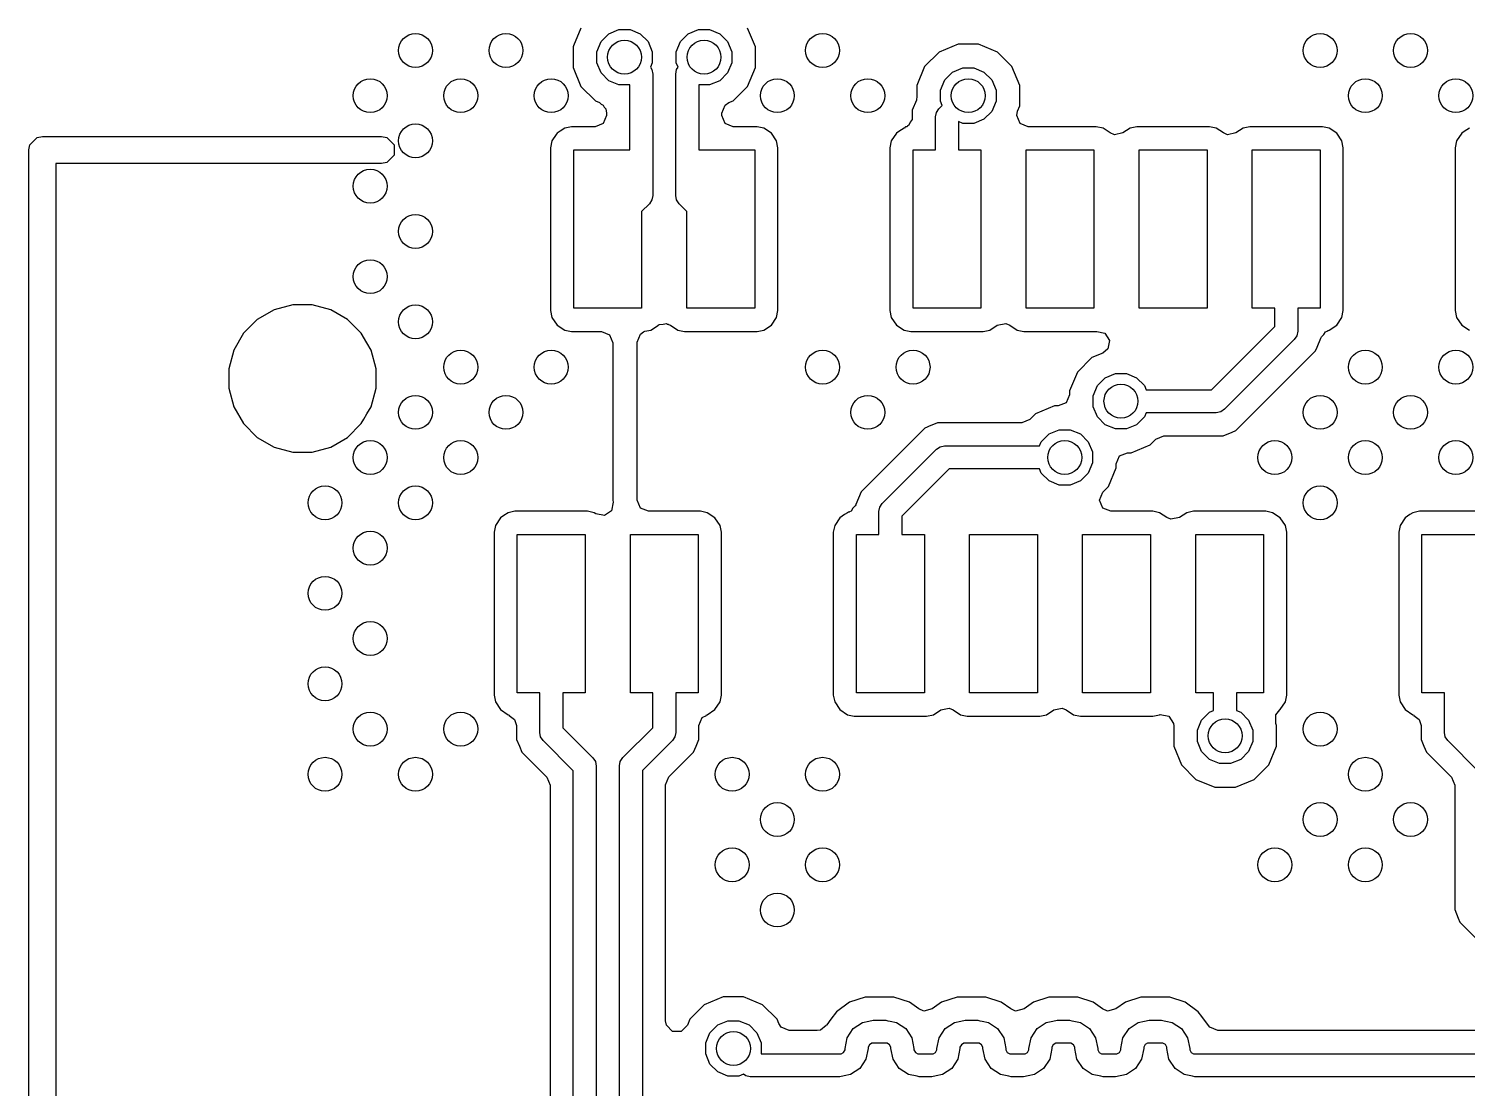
# Model space of a CAD drawing. Extents: x 94.3 to 177.3, y -118.1 to -62.3.
# Drawn here: x 130.69 to 137.05, y -112.59 to -107.9 of the extents above; entities that cross this region are included whole.
import ezdxf

# ---------------------------------------------------------------- set-up
doc = ezdxf.new("R2010")
doc.units = 0
doc.layers.add('BLACK', color=7, linetype='CONTINUOUS')

msp = doc.modelspace()

# ---------------------------------------------------------------- linework, layer by layer
at = {"layer": 'BLACK', "linetype": 'CONTINUOUS'}
for p, q in [((133.131334, -107.901134), (133.09859, -107.980185)), ((133.220266, -107.960554), (133.254754, -107.926066)), ((133.254754, -107.926066), (133.299814, -107.907402)), ((133.299814, -107.907402), (133.348586, -107.907402)), ((133.348586, -107.907402), (133.393646, -107.926066)), ((133.393646, -107.926066), (133.428134, -107.960554)), ((133.571866, -107.960554), (133.606354, -107.926066)), ((133.606354, -107.926066), (133.651414, -107.907402)), ((133.651414, -107.907402), (133.700186, -107.907402)), ((133.700186, -107.907402), (133.745246, -107.926066)), ((133.745246, -107.926066), (133.779734, -107.960554)), ((133.9033, -107.984747), (133.868665, -107.901132)), ((133.09859, -107.980185), (133.0967, -107.984747)), ((133.0967, -107.984747), (133.0967, -108.075253)), ((133.201602, -108.005614), (133.220266, -107.960554)), ((133.428134, -107.960554), (133.446798, -108.005614)), ((133.553202, -108.005614), (133.571866, -107.960554)), ((133.779734, -107.960554), (133.798398, -108.005614)), ((133.9033, -108.075253), (133.9033, -107.984747)), ((134.798946, -107.9725), (134.715334, -108.007134)), ((134.798947, -107.9725), (134.798946, -107.9725)), ((134.889453, -107.9725), (134.798947, -107.9725)), ((134.973068, -108.007135), (134.889453, -107.9725)), ((133.201602, -108.054386), (133.201602, -108.005614)), ((133.220266, -108.099446), (133.201602, -108.054386)), ((133.446798, -108.054386), (133.43847, -108.074489)), ((133.446798, -108.005614), (133.446798, -108.054386)), ((133.553202, -108.054386), (133.553202, -108.005614)), ((133.561529, -108.07449), (133.553202, -108.054386)), ((133.798398, -108.054386), (133.779734, -108.099446)), ((133.798398, -108.005614), (133.798398, -108.054386)), ((134.715328, -108.007138), (134.651338, -108.071128)), ((134.715334, -108.007134), (134.715328, -108.007138)), ((135.037065, -108.071132), (134.973068, -108.007135)), ((133.0967, -108.075253), (133.131335, -108.158868)), ((133.254754, -108.133934), (133.220266, -108.099446)), ((133.43847, -108.074489), (133.445332, -108.084758)), ((133.445332, -108.084758), (133.445332, -108.084759)), ((133.445332, -108.084759), (133.449199, -108.104199)), ((133.449199, -108.104199), (133.449199, -108.641601)), ((133.550801, -108.104199), (133.554668, -108.084759)), ((133.550801, -108.641601), (133.550801, -108.104199)), ((133.554668, -108.084759), (133.554669, -108.084758)), ((133.554669, -108.084758), (133.561529, -108.07449)), ((133.779734, -108.099446), (133.745246, -108.133934)), ((133.868665, -108.158868), (133.9033, -108.075253)), ((134.651334, -108.071134), (134.6167, -108.154746)), ((134.651338, -108.071128), (134.651334, -108.071134)), ((134.740266, -108.130554), (134.774754, -108.096066)), ((134.774754, -108.096066), (134.819814, -108.077402)), ((134.819814, -108.077402), (134.868586, -108.077402)), ((134.868586, -108.077402), (134.913646, -108.096066)), ((134.913646, -108.096066), (134.948134, -108.130554)), ((135.0717, -108.154747), (135.037065, -108.071132)), ((133.131335, -108.158868), (133.195332, -108.222865)), ((133.299814, -108.152598), (133.254754, -108.133934)), ((133.347599, -108.152598), (133.299814, -108.152598)), ((133.347599, -108.44), (133.347599, -108.152598)), ((133.700186, -108.152598), (133.652401, -108.152598)), ((133.652401, -108.152598), (133.652401, -108.44)), ((133.745246, -108.133934), (133.700186, -108.152598)), ((133.804668, -108.222865), (133.868665, -108.158868)), ((134.6167, -108.154746), (134.6167, -108.205477)), ((134.721602, -108.175614), (134.740266, -108.130554)), ((134.721602, -108.224386), (134.721602, -108.175614)), ((134.948134, -108.130554), (134.966798, -108.175614)), ((134.966798, -108.175614), (134.966798, -108.224386)), ((135.0717, -108.245253), (135.0717, -108.154747)), ((133.195332, -108.222865), (133.214232, -108.230693)), ((133.214232, -108.230693), (133.221264, -108.237725)), ((133.221264, -108.237725), (133.230454, -108.241532)), ((133.230454, -108.241532), (133.23426, -108.25072)), ((133.23426, -108.25072), (133.241292, -108.257752)), ((133.754901, -108.276887), (133.769546, -108.241532)), ((133.769546, -108.241532), (133.785765, -108.230694)), ((133.785765, -108.230694), (133.804668, -108.222865)), ((134.614554, -108.220602), (134.5967, -108.263707)), ((134.6155, -108.216365), (134.614554, -108.220602)), ((134.6167, -108.205477), (134.6155, -108.216365)), ((134.714079, -108.258279), (134.729325, -108.243032)), ((134.729325, -108.243032), (134.721602, -108.224386)), ((134.966798, -108.224386), (134.948134, -108.269446)), ((135.062126, -108.268366), (135.0717, -108.245253)), ((133.245099, -108.2875), (133.230454, -108.322855)), ((133.241292, -108.257752), (133.245099, -108.276887)), ((133.245099, -108.276887), (133.245099, -108.2875)), ((133.754901, -108.2875), (133.754901, -108.276887)), ((133.769546, -108.322855), (133.754901, -108.2875)), ((134.587428, -108.317495), (134.582055, -108.330469)), ((134.5955, -108.306002), (134.587428, -108.317495)), ((134.5967, -108.300623), (134.5955, -108.306002)), ((134.5967, -108.263707), (134.5967, -108.300623)), ((134.6992, -108.2942), (134.703067, -108.27476)), ((134.6992, -108.44), (134.6992, -108.2942)), ((134.703067, -108.27476), (134.714079, -108.258279)), ((134.801167, -108.314874), (134.8008, -108.315242)), ((134.8008, -108.315242), (134.8008, -108.44)), ((134.819814, -108.322598), (134.801167, -108.314874)), ((134.913646, -108.303934), (134.868586, -108.322598)), ((134.948134, -108.269446), (134.913646, -108.303934)), ((135.058319, -108.2875), (135.062126, -108.268366)), ((135.072964, -108.322855), (135.058319, -108.2875)), ((130.727039, -108.384567), (130.75, -108.38)), ((130.75, -108.38), (132.25, -108.38)), ((132.25, -108.38), (132.272961, -108.384567)), ((133.022013, -108.372221), (133.003447, -108.400007)), ((133.026101, -108.366103), (133.022013, -108.372221)), ((133.026104, -108.366101), (133.026101, -108.366103)), ((133.039592, -108.357088), (133.026104, -108.366101)), ((133.060006, -108.343447), (133.039592, -108.357088)), ((133.089904, -108.337501), (133.060006, -108.343447)), ((133.089908, -108.3375), (133.089904, -108.337501)), ((133.195099, -108.3375), (133.089908, -108.3375)), ((133.230454, -108.322855), (133.195099, -108.3375)), ((133.804901, -108.3375), (133.769546, -108.322855)), ((133.91009, -108.3375), (133.804901, -108.3375)), ((133.910095, -108.3375), (133.91009, -108.3375)), ((133.939993, -108.343447), (133.910095, -108.3375)), ((133.973898, -108.366102), (133.939993, -108.343447)), ((133.996553, -108.400007), (133.973898, -108.366102)), ((134.526102, -108.366102), (134.503447, -108.400007)), ((134.537403, -108.35855), (134.526102, -108.366102)), ((134.560009, -108.343445), (134.537403, -108.35855)), ((134.564555, -108.341563), (134.560009, -108.343445)), ((134.567164, -108.338429), (134.563965, -108.340139)), ((134.563965, -108.340139), (134.564555, -108.341563)), ((134.573508, -108.33732), (134.567164, -108.338429)), ((134.576073, -108.333666), (134.573508, -108.33732)), ((134.582055, -108.330469), (134.576073, -108.333666)), ((134.868586, -108.322598), (134.819814, -108.322598)), ((135.108319, -108.3375), (135.072964, -108.322855)), ((135.41009, -108.3375), (135.108319, -108.3375)), ((135.410095, -108.3375), (135.41009, -108.3375)), ((135.439993, -108.343447), (135.410095, -108.3375)), ((135.47222, -108.364981), (135.439993, -108.343447)), ((135.490245, -108.372447), (135.47222, -108.364981)), ((135.527778, -108.364981), (135.490245, -108.372447)), ((135.560004, -108.343447), (135.527778, -108.364981)), ((135.589904, -108.337501), (135.560004, -108.343447)), ((135.589908, -108.3375), (135.589904, -108.337501)), ((135.91009, -108.3375), (135.589908, -108.3375)), ((135.910095, -108.3375), (135.91009, -108.3375)), ((135.939993, -108.343447), (135.910095, -108.3375)), ((135.97222, -108.364981), (135.939993, -108.343447)), ((135.990245, -108.372447), (135.97222, -108.364981)), ((136.027778, -108.364981), (135.990245, -108.372447)), ((136.060004, -108.343447), (136.027778, -108.364981)), ((136.089904, -108.337501), (136.060004, -108.343447)), ((136.089908, -108.3375), (136.089904, -108.337501)), ((136.41009, -108.3375), (136.089908, -108.3375)), ((136.410095, -108.3375), (136.41009, -108.3375)), ((136.439993, -108.343447), (136.410095, -108.3375)), ((136.473898, -108.366102), (136.439993, -108.343447)), ((136.496553, -108.400007), (136.473898, -108.366102)), ((137.026102, -108.366102), (137.003447, -108.400007)), ((137.037351, -108.358585), (137.026102, -108.366102)), ((137.060006, -108.343447), (137.037351, -108.358585)), ((130.69, -108.44), (130.694567, -108.417039)), ((130.69, -115.7), (130.69, -108.44)), ((130.694567, -108.417039), (130.727039, -108.384567)), ((132.272961, -108.384567), (132.305433, -108.417039)), ((132.305433, -108.417039), (132.305433, -108.462961)), ((133.003447, -108.400007), (132.9975, -108.429905)), ((132.9975, -108.429905), (132.9975, -108.429906)), ((132.9975, -108.429906), (132.9975, -108.429908)), ((132.9975, -108.429908), (132.9975, -109.150091)), ((133.1, -109.14), (133.1, -108.44)), ((133.1, -108.44), (133.347599, -108.44)), ((133.652401, -108.44), (133.9, -108.44)), ((133.9, -108.44), (133.9, -109.14)), ((134.002499, -108.429906), (133.996553, -108.400007)), ((134.0025, -109.150095), (134.002499, -108.429906)), ((134.503447, -108.400007), (134.4975, -108.429905)), ((134.4975, -108.429905), (134.4975, -108.429906)), ((134.4975, -108.429906), (134.4975, -108.429908)), ((134.4975, -108.429908), (134.4975, -109.150091)), ((134.6, -109.14), (134.6, -108.44)), ((134.6, -108.44), (134.6992, -108.44)), ((134.8008, -108.44), (134.9, -108.44)), ((134.9, -108.44), (134.9, -109.14)), ((135.1, -109.14), (135.1, -108.44)), ((135.1, -108.44), (135.4, -108.44)), ((135.4, -108.44), (135.4, -109.14)), ((135.6, -109.14), (135.6, -108.44)), ((135.6, -108.44), (135.9, -108.44)), ((135.9, -108.44), (135.9, -109.14)), ((136.1, -109.14), (136.1, -108.44)), ((136.1, -108.44), (136.4, -108.44)), ((136.4, -108.44), (136.4, -109.14)), ((136.502499, -108.429906), (136.496553, -108.400007)), ((136.5025, -109.150095), (136.502499, -108.429906)), ((137.003447, -108.400007), (136.9975, -108.429905)), ((136.9975, -108.429905), (136.9975, -108.429906)), ((136.9975, -108.429906), (136.9975, -108.429908)), ((136.9975, -108.429908), (136.9975, -109.150091)), ((132.25, -108.5), (130.81, -108.5)), ((130.81, -108.5), (130.81, -115.7)), ((132.272961, -108.495433), (132.25, -108.5)), ((132.305433, -108.462961), (132.272961, -108.495433)), ((133.43432, -108.677522), (133.4, -108.711842)), ((133.445332, -108.661041), (133.43432, -108.677522)), ((133.449199, -108.641601), (133.445332, -108.661041)), ((133.554668, -108.661041), (133.550801, -108.641601)), ((133.56568, -108.677522), (133.554668, -108.661041)), ((133.6, -108.711842), (133.56568, -108.677522)), ((133.4, -108.711842), (133.4, -109.14)), ((133.6, -109.14), (133.6, -108.711842)), ((131.857145, -109.1245), (131.77436, -109.146682)), ((131.857147, -109.1245), (131.857145, -109.1245)), ((131.942853, -109.1245), (131.857147, -109.1245)), ((131.942854, -109.1245), (131.942853, -109.1245)), ((132.025639, -109.146682), (131.942854, -109.1245)), ((133.4, -109.14), (133.1, -109.14)), ((133.9, -109.14), (133.6, -109.14)), ((134.9, -109.14), (134.6, -109.14)), ((135.4, -109.14), (135.1, -109.14)), ((135.9, -109.14), (135.6, -109.14)), ((136.1992, -109.14), (136.1, -109.14)), ((136.1992, -109.220558), (136.1992, -109.14)), ((136.4, -109.14), (136.3008, -109.14)), ((136.3008, -109.14), (136.3008, -109.2416)), ((131.700133, -109.189538), (131.639538, -109.250133)), ((131.70014, -109.189532), (131.700133, -109.189538)), ((131.77436, -109.146682), (131.70014, -109.189532)), ((132.099859, -109.189532), (132.025639, -109.146682)), ((132.099866, -109.189538), (132.099859, -109.189532)), ((132.160461, -109.250133), (132.099866, -109.189538)), ((132.9975, -109.150091), (132.997501, -109.150094)), ((132.997501, -109.150094), (133.003447, -109.179993)), ((133.003447, -109.179993), (133.026102, -109.213898)), ((133.494374, -109.21061), (133.509753, -109.207551)), ((133.509753, -109.207551), (133.514817, -109.209648)), ((133.973898, -109.213898), (133.996553, -109.179993)), ((133.996553, -109.179993), (134.0025, -109.150095)), ((134.4975, -109.150091), (134.497501, -109.150094)), ((134.497501, -109.150094), (134.503447, -109.179993)), ((134.503447, -109.179993), (134.526102, -109.213898)), ((134.972222, -109.215017), (135.009753, -109.207551)), ((135.009753, -109.207551), (135.027776, -109.215017)), ((136.473898, -109.213898), (136.496553, -109.179993)), ((136.496553, -109.179993), (136.5025, -109.150095)), ((136.9975, -109.150091), (136.997501, -109.150094)), ((136.997501, -109.150094), (137.003447, -109.179993)), ((137.003447, -109.179993), (137.026102, -109.213898)), ((131.639532, -109.25014), (131.596682, -109.32436)), ((131.639538, -109.250133), (131.639532, -109.25014)), ((132.160467, -109.25014), (132.160461, -109.250133)), ((132.184922, -109.292499), (132.160467, -109.25014)), ((133.026102, -109.213898), (133.060007, -109.236553)), ((133.060007, -109.236553), (133.089905, -109.2425)), ((133.089905, -109.2425), (133.2225, -109.242499)), ((133.2225, -109.242499), (133.257855, -109.257143)), ((133.257855, -109.257143), (133.2725, -109.292499)), ((133.38, -109.289519), (133.394645, -109.254164)), ((133.394645, -109.254164), (133.408717, -109.244275)), ((133.408717, -109.244275), (133.414249, -109.241672)), ((133.414249, -109.241672), (133.439993, -109.236553)), ((133.439993, -109.236553), (133.473898, -109.213898)), ((133.473898, -109.213898), (133.474174, -109.213483)), ((133.474174, -109.213483), (133.478717, -109.211347)), ((133.478717, -109.211347), (133.494374, -109.21061)), ((133.514817, -109.209648), (133.516943, -109.209549)), ((133.516943, -109.209549), (133.518919, -109.211348)), ((133.518919, -109.211348), (133.527776, -109.215017)), ((133.527776, -109.215017), (133.560007, -109.236553)), ((133.560007, -109.236553), (133.589905, -109.2425)), ((133.589905, -109.2425), (133.910094, -109.242499)), ((133.910094, -109.242499), (133.939993, -109.236553)), ((133.939993, -109.236553), (133.973898, -109.213898)), ((134.526102, -109.213898), (134.560007, -109.236553)), ((134.560007, -109.236553), (134.589905, -109.2425)), ((134.589905, -109.2425), (134.910094, -109.242499)), ((134.910094, -109.242499), (134.939993, -109.236553)), ((134.939993, -109.236553), (134.972222, -109.215017)), ((135.027776, -109.215017), (135.060007, -109.236553)), ((135.060007, -109.236553), (135.089905, -109.2425)), ((135.089905, -109.2425), (135.410094, -109.242499)), ((135.410094, -109.242499), (135.410096, -109.242498)), ((135.410096, -109.242498), (135.412541, -109.242258)), ((135.412541, -109.242258), (135.412616, -109.243028)), ((135.412616, -109.243028), (135.447557, -109.249974)), ((135.447557, -109.249974), (135.468822, -109.281789)), ((135.919868, -109.49989), (136.1992, -109.220558)), ((136.296933, -109.261041), (136.285921, -109.277521)), ((136.3008, -109.2416), (136.296933, -109.26104)), ((136.296933, -109.26104), (136.296933, -109.261041)), ((136.386796, -109.311934), (136.4033, -109.272093)), ((136.4033, -109.271414), (136.405365, -109.266346)), ((136.4033, -109.272093), (136.4033, -109.271414)), ((136.405365, -109.266346), (136.415708, -109.25588)), ((136.415708, -109.25588), (136.423886, -109.243639)), ((136.423886, -109.243639), (136.430524, -109.240889)), ((136.430524, -109.240889), (136.432266, -109.239128)), ((136.432266, -109.239128), (136.434815, -109.239113)), ((136.434815, -109.239113), (136.435591, -109.238791)), ((136.435445, -109.238437), (136.43999, -109.236554)), ((136.435591, -109.238791), (136.435445, -109.238437)), ((136.43999, -109.236554), (136.43999, -109.236553)), ((136.43999, -109.236553), (136.439993, -109.236553)), ((136.439993, -109.236553), (136.473898, -109.213898)), ((137.026102, -109.213898), (137.060007, -109.236553)), ((131.596682, -109.32436), (131.5745, -109.407145)), ((132.203318, -109.324362), (132.184922, -109.292499)), ((132.2255, -109.407147), (132.203318, -109.324362)), ((133.2725, -109.292499), (133.2725, -109.987501)), ((133.38, -109.9875), (133.38, -109.289519)), ((135.461361, -109.319324), (135.438919, -109.337744)), ((135.468822, -109.281789), (135.461361, -109.319324)), ((136.285921, -109.277521), (135.976831, -109.586611)), ((136.027748, -109.680651), (136.379961, -109.328438)), ((136.379961, -109.328438), (136.386796, -109.311934)), ((135.390438, -109.357828), (135.326448, -109.421818)), ((135.39044, -109.357826), (135.390438, -109.357828)), ((135.390442, -109.357825), (135.39044, -109.357826)), ((135.438919, -109.337744), (135.390442, -109.357825)), ((131.5745, -109.407145), (131.5745, -109.492854)), ((132.2255, -109.492853), (132.2255, -109.407147)), ((135.326444, -109.421824), (135.29181, -109.505436)), ((135.326448, -109.421818), (135.326444, -109.421824)), ((135.415376, -109.481244), (135.449864, -109.446756)), ((135.449864, -109.446756), (135.494924, -109.428092)), ((135.494924, -109.428092), (135.543696, -109.428092)), ((135.543696, -109.428092), (135.588756, -109.446756)), ((135.588756, -109.446756), (135.623244, -109.481244)), ((131.5745, -109.492854), (131.596682, -109.575639)), ((132.203318, -109.575638), (132.2255, -109.492853)), ((135.29181, -109.52181), (135.277165, -109.557165)), ((135.29181, -109.505436), (135.29181, -109.52181)), ((135.396712, -109.526304), (135.415376, -109.481244)), ((135.396712, -109.575076), (135.396712, -109.526304)), ((135.623244, -109.481244), (135.630967, -109.49989)), ((135.630967, -109.49989), (135.919868, -109.49989)), ((131.596682, -109.575639), (131.639532, -109.649859)), ((132.185133, -109.607135), (132.203318, -109.575638)), ((135.225436, -109.57181), (135.141824, -109.606444)), ((135.24181, -109.57181), (135.225436, -109.57181)), ((135.277165, -109.557165), (135.24181, -109.57181)), ((135.415376, -109.620136), (135.396712, -109.575076)), ((135.976831, -109.586611), (135.96035, -109.597623)), ((131.639532, -109.649859), (131.639538, -109.649866)), ((131.639538, -109.649866), (131.700133, -109.710461)), ((132.099862, -109.710465), (132.160465, -109.649862)), ((132.160465, -109.649862), (132.172106, -109.6297)), ((132.172106, -109.6297), (132.185133, -109.607135)), ((134.708594, -109.64601), (134.668755, -109.662512)), ((135.081547, -109.64601), (134.708594, -109.64601)), ((135.116902, -109.631365), (135.081547, -109.64601)), ((135.141818, -109.606448), (135.116902, -109.631365)), ((135.141824, -109.606444), (135.141818, -109.606448)), ((135.449864, -109.654624), (135.415376, -109.620136)), ((135.623244, -109.620136), (135.588756, -109.654624)), ((135.630967, -109.60149), (135.623244, -109.620136)), ((135.94091, -109.60149), (135.630967, -109.60149)), ((135.96035, -109.597623), (135.94091, -109.60149)), ((131.700133, -109.710461), (131.70014, -109.710467)), ((131.70014, -109.710467), (131.77436, -109.753317)), ((132.025638, -109.753318), (132.099862, -109.710465)), ((134.652248, -109.669352), (134.370039, -109.95156)), ((134.652253, -109.669348), (134.652248, -109.669352)), ((134.66192, -109.665344), (134.652253, -109.669348)), ((134.668755, -109.662513), (134.66192, -109.665344)), ((134.668755, -109.662512), (134.668755, -109.662513)), ((135.166756, -109.729864), (135.201244, -109.695376)), ((135.201244, -109.695376), (135.246304, -109.676712)), ((135.246304, -109.676712), (135.295076, -109.676712)), ((135.295076, -109.676712), (135.340136, -109.695376)), ((135.340136, -109.695376), (135.374624, -109.729864)), ((135.494924, -109.673288), (135.449864, -109.654624)), ((135.543696, -109.673288), (135.494924, -109.673288)), ((135.588756, -109.654624), (135.543696, -109.673288)), ((135.673098, -109.718635), (135.708453, -109.70399)), ((135.708453, -109.70399), (135.971401, -109.70399)), ((135.971401, -109.70399), (135.971403, -109.70399)), ((135.971403, -109.70399), (136.011243, -109.687486)), ((136.011243, -109.687486), (136.011245, -109.687486)), ((136.011245, -109.687485), (136.027748, -109.680651)), ((136.011245, -109.687486), (136.011245, -109.687485)), ((131.77436, -109.753317), (131.774362, -109.753318)), ((131.774362, -109.753318), (131.857147, -109.7755)), ((131.857147, -109.7755), (131.857151, -109.7755)), ((131.857151, -109.7755), (131.942849, -109.7755)), ((131.942849, -109.7755), (131.942853, -109.7755)), ((131.942853, -109.7755), (132.025638, -109.753318)), ((134.464079, -110.002479), (134.703169, -109.763389)), ((134.703169, -109.763389), (134.719649, -109.752377)), ((134.719649, -109.752377), (134.71965, -109.752377)), ((134.71965, -109.752377), (134.73909, -109.74851)), ((134.73909, -109.74851), (135.159033, -109.74851)), ((135.159033, -109.74851), (135.166756, -109.729864)), ((135.374624, -109.729864), (135.393288, -109.774924)), ((135.393288, -109.774924), (135.393288, -109.823696)), ((135.512835, -109.792835), (135.54819, -109.77819)), ((135.54819, -109.77819), (135.564561, -109.77819)), ((135.564561, -109.77819), (135.564563, -109.77819)), ((135.564563, -109.77819), (135.648178, -109.743555)), ((135.648178, -109.743555), (135.673098, -109.718635)), ((135.393288, -109.823696), (135.374624, -109.868756)), ((135.463555, -109.928178), (135.49819, -109.844563)), ((135.49819, -109.82819), (135.512835, -109.792835)), ((135.49819, -109.844563), (135.49819, -109.82819)), ((134.760132, -109.85011), (134.5508, -110.059442)), ((135.159033, -109.85011), (134.760132, -109.85011)), ((135.166756, -109.868756), (135.159033, -109.85011)), ((135.201244, -109.903244), (135.166756, -109.868756)), ((135.246304, -109.921908), (135.201244, -109.903244)), ((135.340136, -109.903244), (135.295076, -109.921908)), ((135.374624, -109.868756), (135.340136, -109.903244)), ((134.369938, -109.951804), (134.3467, -110.007907)), ((134.370039, -109.95156), (134.369938, -109.951804)), ((135.295076, -109.921908), (135.246304, -109.921908)), ((135.424942, -109.9875), (135.439586, -109.952146)), ((135.439586, -109.952146), (135.463555, -109.928178)), ((133.266966, -110.034743), (133.235147, -110.056004)), ((133.274431, -109.99721), (133.266966, -110.034743)), ((133.2725, -109.987501), (133.274431, -109.99721)), ((133.394645, -110.022855), (133.38, -109.9875)), ((133.43, -110.0375), (133.394645, -110.022855)), ((134.334256, -110.024163), (134.32608, -110.036382)), ((134.344605, -110.013724), (134.334256, -110.024163)), ((134.3467, -110.008603), (134.344605, -110.013724)), ((134.3467, -110.007907), (134.3467, -110.008603)), ((134.4492, -110.0384), (134.453067, -110.01896)), ((134.453067, -110.01896), (134.464079, -110.002479)), ((135.439587, -110.022855), (135.424942, -109.9875)), ((135.474942, -110.0375), (135.439587, -110.022855)), ((132.776101, -110.066103), (132.753448, -110.100006)), ((132.776104, -110.066101), (132.776101, -110.066103)), ((132.791214, -110.056004), (132.776104, -110.066101)), ((132.810006, -110.043447), (132.791214, -110.056004)), ((132.839904, -110.037501), (132.810006, -110.043447)), ((132.839908, -110.0375), (132.839904, -110.037501)), ((133.16009, -110.0375), (132.839908, -110.0375)), ((133.160095, -110.0375), (133.16009, -110.0375)), ((133.189993, -110.043447), (133.160095, -110.0375)), ((133.197615, -110.04854), (133.189993, -110.043447)), ((133.235147, -110.056004), (133.197615, -110.04854)), ((133.66009, -110.0375), (133.43, -110.0375)), ((133.660095, -110.0375), (133.66009, -110.0375)), ((133.689993, -110.043447), (133.660095, -110.0375)), ((133.723898, -110.066102), (133.689993, -110.043447)), ((133.746553, -110.100007), (133.723898, -110.066102)), ((134.276102, -110.066102), (134.253447, -110.100007)), ((134.296964, -110.052162), (134.276102, -110.066102)), ((134.310009, -110.043445), (134.296964, -110.052162)), ((134.314555, -110.041563), (134.310009, -110.043445)), ((134.315134, -110.040911), (134.314409, -110.041211)), ((134.314409, -110.041211), (134.314555, -110.041563)), ((134.317663, -110.040901), (134.315134, -110.040911)), ((134.319403, -110.039145), (134.317663, -110.040901)), ((134.32608, -110.036382), (134.319403, -110.039145)), ((134.4492, -110.14), (134.4492, -110.0384)), ((134.5508, -110.059442), (134.5508, -110.14)), ((135.66009, -110.0375), (135.474942, -110.0375)), ((135.660095, -110.0375), (135.66009, -110.0375)), ((135.689993, -110.043447), (135.660095, -110.0375)), ((135.72222, -110.064981), (135.689993, -110.043447)), ((135.740245, -110.072447), (135.72222, -110.064981)), ((135.777778, -110.064981), (135.740245, -110.072447)), ((135.810004, -110.043447), (135.777778, -110.064981)), ((135.839904, -110.037501), (135.810004, -110.043447)), ((135.839908, -110.0375), (135.839904, -110.037501)), ((136.16009, -110.0375), (135.839908, -110.0375)), ((136.160095, -110.0375), (136.16009, -110.0375)), ((136.189993, -110.043447), (136.160095, -110.0375)), ((136.223898, -110.066102), (136.189993, -110.043447)), ((136.246553, -110.100007), (136.223898, -110.066102)), ((136.776102, -110.066102), (136.753447, -110.100007)), ((136.796964, -110.052162), (136.776102, -110.066102)), ((136.810006, -110.043447), (136.796964, -110.052162)), ((136.839904, -110.037501), (136.810006, -110.043447)), ((136.839908, -110.0375), (136.839904, -110.037501)), ((137.16009, -110.0375), (136.839908, -110.0375)), ((132.753447, -110.100007), (132.7475, -110.129905)), ((132.7475, -110.129905), (132.7475, -110.129906)), ((132.7475, -110.129906), (132.7475, -110.129908)), ((132.7475, -110.129908), (132.7475, -110.850091)), ((132.753448, -110.100006), (132.753447, -110.100007)), ((132.85, -110.84), (132.85, -110.14)), ((132.85, -110.14), (133.15, -110.14)), ((133.15, -110.14), (133.15, -110.84)), ((133.35, -110.84), (133.35, -110.14)), ((133.35, -110.14), (133.65, -110.14)), ((133.65, -110.14), (133.65, -110.84)), ((133.752499, -110.129905), (133.746553, -110.100007)), ((133.752499, -110.129906), (133.752499, -110.129905)), ((133.7525, -110.850095), (133.752499, -110.129906)), ((134.253447, -110.100007), (134.2475, -110.129905)), ((134.2475, -110.129905), (134.2475, -110.129906)), ((134.2475, -110.129906), (134.2475, -110.129908)), ((134.2475, -110.129908), (134.2475, -110.850091)), ((134.35, -110.84), (134.35, -110.14)), ((134.35, -110.14), (134.4492, -110.14)), ((134.5508, -110.14), (134.65, -110.14)), ((134.65, -110.14), (134.65, -110.84)), ((134.85, -110.84), (134.85, -110.14)), ((134.85, -110.14), (135.15, -110.14)), ((135.15, -110.14), (135.15, -110.84)), ((135.35, -110.84), (135.35, -110.14)), ((135.35, -110.14), (135.65, -110.14)), ((135.65, -110.14), (135.65, -110.84)), ((135.85, -110.84), (135.85, -110.14)), ((135.85, -110.14), (136.15, -110.14)), ((136.15, -110.14), (136.15, -110.84)), ((136.252499, -110.129906), (136.246553, -110.100007)), ((136.2525, -110.850095), (136.252499, -110.129906)), ((136.753447, -110.100007), (136.7475, -110.129905)), ((136.7475, -110.129905), (136.7475, -110.129906)), ((136.7475, -110.129906), (136.7475, -110.129908)), ((136.7475, -110.129908), (136.7475, -110.850091)), ((136.85, -110.84), (136.85, -110.14)), ((136.85, -110.14), (137.15, -110.14)), ((132.7475, -110.850091), (132.747501, -110.850094)), ((132.747501, -110.850094), (132.753447, -110.879993)), ((132.9492, -110.84), (132.85, -110.84)), ((132.9492, -111.015001), (132.9492, -110.84)), ((133.15, -110.84), (133.0508, -110.84)), ((133.0508, -110.84), (133.0508, -110.993959)), ((133.4492, -110.84), (133.35, -110.84)), ((133.4492, -110.993959), (133.4492, -110.84)), ((133.65, -110.84), (133.5508, -110.84)), ((133.5508, -110.84), (133.5508, -111.015001)), ((133.746553, -110.879993), (133.7525, -110.850095)), ((134.2475, -110.850091), (134.247501, -110.850094)), ((134.247501, -110.850094), (134.253447, -110.879993)), ((134.65, -110.84), (134.35, -110.84)), ((135.15, -110.84), (134.85, -110.84)), ((135.65, -110.84), (135.35, -110.84)), ((135.9292, -110.84), (135.85, -110.84)), ((135.9292, -110.918342), (135.9292, -110.84)), ((136.15, -110.84), (136.0308, -110.84)), ((136.0308, -110.84), (136.0308, -110.918342)), ((136.246553, -110.879993), (136.2525, -110.850095)), ((136.7475, -110.850091), (136.747501, -110.850094)), ((136.747501, -110.850094), (136.753447, -110.879993)), ((136.9492, -110.84), (136.85, -110.84)), ((136.9492, -111.015001), (136.9492, -110.84)), ((132.753447, -110.879993), (132.776102, -110.913898)), ((132.776102, -110.913898), (132.810007, -110.936553)), ((133.689993, -110.936553), (133.723898, -110.913898)), ((133.723898, -110.913898), (133.746553, -110.879993)), ((134.253447, -110.879993), (134.276102, -110.913898)), ((134.276102, -110.913898), (134.310007, -110.936553)), ((134.689993, -110.936553), (134.722222, -110.915017)), ((134.722222, -110.915017), (134.759753, -110.907551)), ((134.759753, -110.907551), (134.777776, -110.915017)), ((134.777776, -110.915017), (134.810007, -110.936553)), ((135.189993, -110.936553), (135.222222, -110.915017)), ((135.222222, -110.915017), (135.259753, -110.907551)), ((135.259753, -110.907551), (135.277776, -110.915017)), ((135.277776, -110.915017), (135.310007, -110.936553)), ((135.910554, -110.926066), (135.9292, -110.918342)), ((136.0308, -110.918342), (136.049446, -110.926066)), ((136.203772, -110.937478), (136.222188, -110.91504)), ((136.222188, -110.91504), (136.223898, -110.913898)), ((136.223898, -110.913898), (136.246553, -110.879993)), ((136.753447, -110.879993), (136.776102, -110.913898)), ((136.776102, -110.913898), (136.810007, -110.936553)), ((132.810007, -110.936553), (132.810011, -110.936553)), ((132.810011, -110.936553), (132.81456, -110.938439)), ((132.81456, -110.938439), (132.813641, -110.940657)), ((132.813641, -110.940657), (132.838252, -110.957075)), ((132.838252, -110.957075), (132.8467, -110.984885)), ((132.8467, -110.984885), (132.8467, -111.045494)), ((133.6533, -110.984885), (133.667945, -110.94953)), ((133.6533, -111.045494), (133.6533, -110.984885)), ((133.667945, -110.94953), (133.686037, -110.939866)), ((133.685445, -110.938437), (133.68999, -110.936554)), ((133.686037, -110.939866), (133.685445, -110.938437)), ((133.68999, -110.936554), (133.68999, -110.936553)), ((133.68999, -110.936553), (133.689993, -110.936553)), ((134.310007, -110.936553), (134.339905, -110.9425)), ((134.339905, -110.9425), (134.660094, -110.942499)), ((134.660094, -110.942499), (134.689993, -110.936553)), ((134.810007, -110.936553), (134.839905, -110.9425)), ((134.839905, -110.9425), (135.160094, -110.942499)), ((135.160094, -110.942499), (135.189993, -110.936553)), ((135.310007, -110.936553), (135.339905, -110.9425)), ((135.339905, -110.9425), (135.660094, -110.942499)), ((135.660094, -110.942499), (135.689993, -110.936553)), ((135.689993, -110.936553), (135.689994, -110.936552)), ((135.689994, -110.936552), (135.692746, -110.936005)), ((135.692746, -110.936005), (135.730279, -110.943471)), ((135.730279, -110.943471), (135.751539, -110.97529)), ((135.751539, -110.97529), (135.7525, -110.985044)), ((135.7525, -110.985044), (135.7525, -111.075253)), ((135.857402, -111.005614), (135.876066, -110.960554)), ((135.876066, -110.960554), (135.910554, -110.926066)), ((136.049446, -110.926066), (136.083934, -110.960554)), ((136.083934, -110.960554), (136.102598, -111.005614)), ((136.203772, -110.975747), (136.203772, -110.937478)), ((136.2075, -110.984747), (136.203772, -110.975747)), ((136.2075, -111.075253), (136.2075, -110.984747)), ((136.810007, -110.936553), (136.810011, -110.936553)), ((136.810011, -110.936553), (136.81456, -110.938439)), ((136.81456, -110.938439), (136.813641, -110.940657)), ((136.813641, -110.940657), (136.838252, -110.957075)), ((136.838252, -110.957075), (136.8467, -110.984885)), ((136.8467, -110.984885), (136.8467, -111.045494)), ((132.8467, -111.045494), (132.859156, -111.075565)), ((132.953067, -111.034441), (132.9492, -111.015001)), ((132.964079, -111.050922), (132.953067, -111.034441)), ((133.0976, -111.184443), (132.964079, -111.050922)), ((133.0508, -110.993959), (133.184321, -111.12748)), ((133.316679, -111.12648), (133.4492, -110.993959)), ((133.535921, -111.050922), (133.4034, -111.183443)), ((133.546933, -111.034442), (133.535921, -111.050922)), ((133.5508, -111.015001), (133.546933, -111.034441)), ((133.546933, -111.034441), (133.546933, -111.034442)), ((133.640844, -111.075564), (133.6533, -111.045494)), ((135.857402, -111.054386), (135.857402, -111.005614)), ((136.102598, -111.005614), (136.102598, -111.054386)), ((136.8467, -111.045494), (136.859156, -111.075565)), ((136.953067, -111.034441), (136.9492, -111.015001)), ((136.964079, -111.050922), (136.953067, -111.034441)), ((137.0976, -111.184443), (136.964079, -111.050922)), ((132.859156, -111.075565), (132.870038, -111.101839)), ((132.870038, -111.101839), (132.980455, -111.212255)), ((133.520545, -111.211255), (133.62996, -111.10184)), ((133.62996, -111.10184), (133.629961, -111.101839)), ((133.629961, -111.101839), (133.640844, -111.075564)), ((135.7525, -111.075253), (135.787135, -111.158868)), ((135.876066, -111.099446), (135.857402, -111.054386)), ((135.910554, -111.133934), (135.876066, -111.099446)), ((136.083934, -111.099446), (136.049446, -111.133934)), ((136.102598, -111.054386), (136.083934, -111.099446)), ((136.172865, -111.158868), (136.2075, -111.075253)), ((136.859156, -111.075565), (136.870038, -111.101839)), ((136.870038, -111.101839), (136.980455, -111.212255)), ((133.184321, -111.12748), (133.195333, -111.14396)), ((133.195333, -111.14396), (133.195333, -111.143961)), ((133.195333, -111.143961), (133.1992, -111.163401)), ((133.1992, -111.163401), (133.1992, -112.846042)), ((133.3018, -111.162401), (133.305667, -111.142961)), ((133.3018, -112.783916), (133.3018, -111.162401)), ((133.305667, -111.142961), (133.316679, -111.12648)), ((135.787135, -111.158868), (135.851132, -111.222865)), ((135.955614, -111.152598), (135.910554, -111.133934)), ((136.004386, -111.152598), (135.955614, -111.152598)), ((136.049446, -111.133934), (136.004386, -111.152598)), ((136.108868, -111.222865), (136.172865, -111.158868)), ((132.980455, -111.212255), (132.9951, -111.24761)), ((133.0976, -112.867084), (133.0976, -111.184443)), ((133.4034, -111.183443), (133.4034, -112.762874)), ((133.5059, -111.24661), (133.520545, -111.211255)), ((135.851132, -111.222865), (135.934747, -111.2575)), ((136.025253, -111.2575), (136.108868, -111.222865)), ((136.980455, -111.212255), (136.9951, -111.24761)), ((132.9951, -111.24761), (132.9951, -112.897579)), ((133.5059, -112.29017), (133.5059, -111.24661)), ((135.934747, -111.2575), (135.934749, -111.2575)), ((135.934749, -111.2575), (136.025251, -111.2575)), ((136.025251, -111.2575), (136.025253, -111.2575)), ((136.9951, -111.24761), (136.9951, -111.797577)), ((136.9951, -111.797577), (137.010732, -111.835316)), ((137.010732, -111.835316), (137.018439, -111.853923)), ((137.018439, -111.853923), (137.412061, -112.247544)), ((133.760546, -112.1845), (133.676934, -112.219134)), ((133.760547, -112.1845), (133.760546, -112.1845)), ((133.851053, -112.1845), (133.760547, -112.1845)), ((133.934668, -112.219135), (133.851053, -112.1845)), ((134.388232, -112.184973), (134.319719, -112.207204)), ((134.388233, -112.184973), (134.388232, -112.184973)), ((134.41477, -112.184987), (134.388233, -112.184973)), ((134.438776, -112.184987), (134.41477, -112.184987)), ((134.438951, -112.184967), (134.438776, -112.184987)), ((134.479443, -112.184986), (134.438951, -112.184967)), ((134.479511, -112.184987), (134.479443, -112.184986)), ((134.509929, -112.184987), (134.479511, -112.184987)), ((134.509962, -112.185), (134.509929, -112.184987)), ((134.514935, -112.185003), (134.509962, -112.185)), ((134.514935, -112.185004), (134.514935, -112.185003)), ((134.515497, -112.185004), (134.514935, -112.185004)), ((134.583943, -112.207281), (134.515497, -112.185004)), ((134.794632, -112.184973), (134.726119, -112.207204)), ((134.794633, -112.184973), (134.794632, -112.184973)), ((134.82117, -112.184987), (134.794633, -112.184973)), ((134.845176, -112.184987), (134.82117, -112.184987)), ((134.845351, -112.184967), (134.845176, -112.184987)), ((134.885843, -112.184986), (134.845351, -112.184967)), ((134.885911, -112.184987), (134.885843, -112.184986)), ((134.916329, -112.184987), (134.885911, -112.184987)), ((134.916362, -112.185), (134.916329, -112.184987)), ((134.921335, -112.185003), (134.916362, -112.185)), ((134.921335, -112.185004), (134.921335, -112.185003)), ((134.921897, -112.185004), (134.921335, -112.185004)), ((134.990343, -112.207281), (134.921897, -112.185004)), ((135.201032, -112.184973), (135.132519, -112.207204)), ((135.201033, -112.184973), (135.201032, -112.184973)), ((135.22757, -112.184987), (135.201033, -112.184973)), ((135.251576, -112.184987), (135.22757, -112.184987)), ((135.251751, -112.184967), (135.251576, -112.184987)), ((135.292243, -112.184986), (135.251751, -112.184967)), ((135.292311, -112.184987), (135.292243, -112.184986)), ((135.322729, -112.184987), (135.292311, -112.184987)), ((135.322762, -112.185), (135.322729, -112.184987)), ((135.327735, -112.185003), (135.322762, -112.185)), ((135.327735, -112.185004), (135.327735, -112.185003)), ((135.328297, -112.185004), (135.327735, -112.185004)), ((135.396743, -112.207281), (135.328297, -112.185004)), ((135.607459, -112.184921), (135.538975, -112.207155)), ((135.607467, -112.184919), (135.607459, -112.184921)), ((135.608318, -112.18492), (135.607467, -112.184919)), ((135.608397, -112.184913), (135.608318, -112.18492)), ((135.657976, -112.184913), (135.608397, -112.184913)), ((135.658151, -112.184893), (135.657976, -112.184913)), ((135.698643, -112.184912), (135.658151, -112.184893)), ((135.698711, -112.184913), (135.698643, -112.184912)), ((135.698714, -112.184913), (135.698711, -112.184913)), ((135.729129, -112.184913), (135.698714, -112.184913)), ((135.729158, -112.184925), (135.729129, -112.184913)), ((135.734014, -112.184927), (135.729158, -112.184925)), ((135.734014, -112.184928), (135.734014, -112.184927)), ((135.734695, -112.184928), (135.734014, -112.184928)), ((135.734701, -112.184929), (135.734695, -112.184928)), ((135.803147, -112.207199), (135.734701, -112.184929)), ((133.676928, -112.219138), (133.612938, -112.283128)), ((133.676934, -112.219134), (133.676928, -112.219138)), ((133.998665, -112.283132), (133.934668, -112.219135)), ((134.261444, -112.24953), (134.237205, -112.282899)), ((134.319715, -112.207206), (134.261444, -112.24953)), ((134.319719, -112.207204), (134.319715, -112.207206)), ((134.625537, -112.237535), (134.583943, -112.207281)), ((134.647118, -112.246483), (134.625537, -112.237535)), ((134.684331, -112.237556), (134.647118, -112.246483)), ((134.726119, -112.207204), (134.684331, -112.237556)), ((135.031937, -112.237535), (134.990343, -112.207281)), ((135.053518, -112.246483), (135.031937, -112.237535)), ((135.090731, -112.237556), (135.053518, -112.246483)), ((135.132519, -112.207204), (135.090731, -112.237556)), ((135.396744, -112.207282), (135.396743, -112.207281)), ((135.438332, -112.237532), (135.396744, -112.207282)), ((135.459911, -112.246479), (135.438332, -112.237532)), ((135.497123, -112.237552), (135.459911, -112.246479)), ((135.538975, -112.207155), (135.497123, -112.237552)), ((135.803148, -112.2072), (135.803147, -112.207199)), ((135.861293, -112.249474), (135.803148, -112.2072)), ((135.861366, -112.249527), (135.861293, -112.249474)), ((135.877055, -112.271132), (135.861366, -112.249527)), ((133.509706, -112.309303), (133.5059, -112.29017)), ((133.536765, -112.336364), (133.509706, -112.309303)), ((133.602094, -112.309305), (133.575033, -112.336364)), ((133.612935, -112.283132), (133.602094, -112.309305)), ((133.612936, -112.28313), (133.612935, -112.283132)), ((133.612938, -112.283128), (133.612936, -112.28313)), ((133.701866, -112.342554), (133.736354, -112.308066)), ((133.736354, -112.308066), (133.781414, -112.289402)), ((133.781414, -112.289402), (133.830186, -112.289402)), ((133.830186, -112.289402), (133.875246, -112.308066)), ((133.875246, -112.308066), (133.909734, -112.342554)), ((134.006494, -112.302034), (133.998665, -112.283132)), ((134.017333, -112.318254), (134.006494, -112.302034)), ((134.052688, -112.332899), (134.017333, -112.318254)), ((134.215239, -112.309862), (134.191145, -112.330449)), ((134.216797, -112.310994), (134.215239, -112.309862)), ((134.21914, -112.307769), (134.216797, -112.310994)), ((134.237205, -112.282899), (134.21914, -112.307769)), ((134.308872, -112.364508), (134.335921, -112.324015)), ((134.335921, -112.324015), (134.376416, -112.296969)), ((134.376416, -112.296969), (134.404705, -112.291356)), ((134.404705, -112.291356), (134.404708, -112.291354)), ((134.404708, -112.291354), (134.424148, -112.287487)), ((134.424148, -112.287487), (134.479436, -112.287487)), ((134.479436, -112.287487), (134.479451, -112.28749)), ((134.479451, -112.28749), (134.479461, -112.287487)), ((134.479461, -112.287487), (134.488972, -112.289383)), ((134.488972, -112.289383), (134.498876, -112.291354)), ((134.498876, -112.291354), (134.498882, -112.29136)), ((134.498882, -112.29136), (134.527184, -112.297005)), ((134.527184, -112.297005), (134.567632, -112.324062)), ((134.567632, -112.324062), (134.594646, -112.364539)), ((134.715272, -112.364508), (134.742321, -112.324015)), ((134.742321, -112.324015), (134.782816, -112.296969)), ((134.782816, -112.296969), (134.811105, -112.291356)), ((134.811105, -112.291356), (134.811108, -112.291354)), ((134.811108, -112.291354), (134.830548, -112.287487)), ((134.830548, -112.287487), (134.885836, -112.287487)), ((134.885836, -112.287487), (134.885851, -112.28749)), ((134.885851, -112.28749), (134.885861, -112.287487)), ((134.885861, -112.287487), (134.895372, -112.289383)), ((134.895372, -112.289383), (134.905276, -112.291354)), ((134.905276, -112.291354), (134.905282, -112.29136)), ((134.905282, -112.29136), (134.933584, -112.297005)), ((134.933584, -112.297005), (134.974032, -112.324062)), ((134.974032, -112.324062), (135.001046, -112.364539)), ((135.121672, -112.364508), (135.148721, -112.324015)), ((135.148721, -112.324015), (135.189216, -112.296969)), ((135.189216, -112.296969), (135.217505, -112.291356)), ((135.217505, -112.291356), (135.217508, -112.291354)), ((135.217508, -112.291354), (135.236948, -112.287487)), ((135.236948, -112.287487), (135.292236, -112.287487)), ((135.292236, -112.287487), (135.292251, -112.28749)), ((135.292251, -112.28749), (135.292261, -112.287487)), ((135.292261, -112.287487), (135.301772, -112.289383)), ((135.301772, -112.289383), (135.311676, -112.291354)), ((135.311676, -112.291354), (135.311682, -112.29136)), ((135.311682, -112.29136), (135.339984, -112.297005)), ((135.339984, -112.297005), (135.380432, -112.324062)), ((135.380432, -112.324062), (135.407446, -112.364539)), ((135.528127, -112.364451), (135.555183, -112.323964)), ((135.555183, -112.323964), (135.595676, -112.296917)), ((135.595676, -112.296917), (135.623964, -112.291297)), ((135.623964, -112.291297), (135.623982, -112.29128)), ((135.623982, -112.29128), (135.643422, -112.287413)), ((135.643422, -112.287413), (135.698636, -112.287413)), ((135.698636, -112.287413), (135.698651, -112.287416)), ((135.698651, -112.287416), (135.698661, -112.287413)), ((135.698661, -112.287413), (135.709875, -112.289648)), ((135.709875, -112.289648), (135.718076, -112.29128)), ((135.718076, -112.29128), (135.71808, -112.291284)), ((135.71808, -112.291284), (135.746398, -112.29693)), ((135.746398, -112.29693), (135.786863, -112.323987)), ((135.786863, -112.323987), (135.813897, -112.364467)), ((135.905972, -112.310953), (135.877055, -112.271132)), ((135.906283, -112.310727), (135.905972, -112.310953)), ((135.91175, -112.318254), (135.906283, -112.310727)), ((135.947105, -112.332899), (135.91175, -112.318254)), ((133.575033, -112.336364), (133.536765, -112.336364)), ((133.683202, -112.387614), (133.701866, -112.342554)), ((133.683202, -112.436386), (133.683202, -112.387614)), ((133.909734, -112.342554), (133.928398, -112.387614)), ((133.928398, -112.387614), (133.928398, -112.435399)), ((134.175686, -112.332899), (134.052688, -112.332899)), ((134.191145, -112.330449), (134.175686, -112.332899)), ((134.299422, -112.412119), (134.308872, -112.364508)), ((134.594646, -112.364539), (134.603959, -112.4115)), ((134.705822, -112.412119), (134.715272, -112.364508)), ((135.001046, -112.364539), (135.010359, -112.4115)), ((135.112222, -112.412119), (135.121672, -112.364508)), ((135.407446, -112.364539), (135.416759, -112.4115)), ((135.518633, -112.412189), (135.528127, -112.364451)), ((135.813897, -112.364467), (135.823316, -112.411856)), ((137.376706, -112.332899), (135.947105, -112.332899)), ((133.701866, -112.481446), (133.683202, -112.436386)), ((133.928398, -112.435399), (134.276211, -112.435399)), ((134.276211, -112.435392), (134.282421, -112.43539)), ((134.276211, -112.435399), (134.276211, -112.435392)), ((134.282421, -112.43539), (134.293177, -112.429178)), ((134.293177, -112.429178), (134.299389, -112.418424)), ((134.299389, -112.418424), (134.299392, -112.412213)), ((134.299392, -112.412213), (134.299422, -112.412119)), ((134.400992, -112.412273), (134.391478, -112.459992)), ((134.400992, -112.412213), (134.400982, -112.412243)), ((134.400982, -112.412243), (134.400992, -112.412273)), ((134.407184, -112.395283), (134.40099, -112.406017)), ((134.40099, -112.406017), (134.400992, -112.412213)), ((134.417919, -112.389089), (134.407184, -112.395283)), ((134.424115, -112.389092), (134.417919, -112.389089)), ((134.424127, -112.389082), (134.424115, -112.389087)), ((134.424115, -112.389087), (134.424115, -112.389092)), ((134.424148, -112.389087), (134.424127, -112.389082)), ((134.479411, -112.389087), (134.424148, -112.389087)), ((134.485605, -112.38909), (134.479411, -112.389087)), ((134.496329, -112.395289), (134.485605, -112.38909)), ((134.502516, -112.40602), (134.496329, -112.395289)), ((134.512029, -112.460028), (134.502501, -112.412273)), ((134.502501, -112.412273), (134.502592, -112.412273)), ((134.502513, -112.412213), (134.502516, -112.40602)), ((134.502592, -112.412213), (134.502513, -112.412213)), ((134.502601, -112.412243), (134.502592, -112.412213)), ((134.502592, -112.412273), (134.502601, -112.412243)), ((134.603959, -112.4115), (134.604192, -112.412213)), ((134.604192, -112.412213), (134.604101, -112.412213)), ((134.604101, -112.412213), (134.604113, -112.412272)), ((134.604192, -112.412273), (134.604101, -112.412551)), ((134.604101, -112.412551), (134.604105, -112.41843)), ((134.604105, -112.41843), (134.610328, -112.429193)), ((134.604113, -112.412272), (134.604192, -112.412273)), ((134.610328, -112.429193), (134.621099, -112.435403)), ((134.621099, -112.435403), (134.627315, -112.435399)), ((134.627315, -112.435399), (134.627327, -112.435403)), ((134.627327, -112.435403), (134.627348, -112.435399)), ((134.627348, -112.435399), (134.682611, -112.435399)), ((134.682611, -112.435392), (134.688821, -112.43539)), ((134.682611, -112.435399), (134.682611, -112.435392)), ((134.688821, -112.43539), (134.699577, -112.429178)), ((134.699577, -112.429178), (134.705789, -112.418424)), ((134.705789, -112.418424), (134.705792, -112.412213)), ((134.705792, -112.412213), (134.705822, -112.412119)), ((134.807392, -112.412273), (134.797878, -112.459992)), ((134.807392, -112.412213), (134.807382, -112.412243)), ((134.807382, -112.412243), (134.807392, -112.412273)), ((134.813584, -112.395283), (134.80739, -112.406017)), ((134.80739, -112.406017), (134.807392, -112.412213)), ((134.824319, -112.389089), (134.813584, -112.395283)), ((134.830515, -112.389092), (134.824319, -112.389089)), ((134.830527, -112.389082), (134.830515, -112.389087)), ((134.830515, -112.389087), (134.830515, -112.389092)), ((134.830548, -112.389087), (134.830527, -112.389082)), ((134.885811, -112.389087), (134.830548, -112.389087)), ((134.892005, -112.38909), (134.885811, -112.389087)), ((134.902729, -112.395289), (134.892005, -112.38909)), ((134.908916, -112.40602), (134.902729, -112.395289)), ((134.918429, -112.460028), (134.908901, -112.412273)), ((134.908901, -112.412273), (134.908992, -112.412273)), ((134.908913, -112.412213), (134.908916, -112.40602)), ((134.908992, -112.412213), (134.908913, -112.412213)), ((134.909001, -112.412243), (134.908992, -112.412213)), ((134.908992, -112.412273), (134.909001, -112.412243)), ((135.010359, -112.4115), (135.010592, -112.412213)), ((135.010592, -112.412213), (135.010501, -112.412213)), ((135.010501, -112.412213), (135.010513, -112.412272)), ((135.010592, -112.412273), (135.010501, -112.412551)), ((135.010501, -112.412551), (135.010505, -112.41843)), ((135.010505, -112.41843), (135.016728, -112.429193)), ((135.010513, -112.412272), (135.010592, -112.412273)), ((135.016728, -112.429193), (135.027499, -112.435403)), ((135.027499, -112.435403), (135.033715, -112.435399)), ((135.033715, -112.435399), (135.033727, -112.435403)), ((135.033727, -112.435403), (135.033748, -112.435399)), ((135.033748, -112.435399), (135.089011, -112.435399)), ((135.089011, -112.435392), (135.095221, -112.43539)), ((135.089011, -112.435399), (135.089011, -112.435392)), ((135.095221, -112.43539), (135.105977, -112.429178)), ((135.105977, -112.429178), (135.112189, -112.418424)), ((135.112189, -112.418424), (135.112192, -112.412213)), ((135.112192, -112.412213), (135.112222, -112.412119)), ((135.213792, -112.412273), (135.204278, -112.459992)), ((135.213792, -112.412213), (135.213782, -112.412243)), ((135.213782, -112.412243), (135.213792, -112.412273)), ((135.219984, -112.395283), (135.21379, -112.406017)), ((135.21379, -112.406017), (135.213792, -112.412213)), ((135.230719, -112.389089), (135.219984, -112.395283)), ((135.236915, -112.389092), (135.230719, -112.389089)), ((135.236927, -112.389082), (135.236915, -112.389087)), ((135.236915, -112.389087), (135.236915, -112.389092)), ((135.236948, -112.389087), (135.236927, -112.389082)), ((135.292211, -112.389087), (135.236948, -112.389087)), ((135.298405, -112.38909), (135.292211, -112.389087)), ((135.309129, -112.395289), (135.298405, -112.38909)), ((135.315316, -112.40602), (135.309129, -112.395289)), ((135.324829, -112.460028), (135.315301, -112.412273)), ((135.315301, -112.412273), (135.315392, -112.412273)), ((135.315313, -112.412213), (135.315316, -112.40602)), ((135.315392, -112.412213), (135.315313, -112.412213)), ((135.315401, -112.412243), (135.315392, -112.412213)), ((135.315392, -112.412273), (135.315401, -112.412243)), ((135.416759, -112.4115), (135.416992, -112.412213)), ((135.416992, -112.412213), (135.416901, -112.412213)), ((135.416901, -112.412213), (135.416913, -112.412272)), ((135.416992, -112.412273), (135.416901, -112.412551)), ((135.416901, -112.412551), (135.416905, -112.41843)), ((135.416905, -112.41843), (135.423128, -112.429193)), ((135.416913, -112.412272), (135.416992, -112.412273)), ((135.423128, -112.429193), (135.433899, -112.435403)), ((135.433899, -112.435403), (135.440115, -112.435399)), ((135.440115, -112.435399), (135.440127, -112.435403)), ((135.440127, -112.435403), (135.440148, -112.435399)), ((135.440148, -112.435399), (135.495436, -112.435399)), ((135.495436, -112.435399), (135.495586, -112.435428)), ((135.495586, -112.435428), (135.501633, -112.435426)), ((135.501633, -112.435426), (135.512408, -112.429201)), ((135.512408, -112.429201), (135.518629, -112.418424)), ((135.518629, -112.412202), (135.518633, -112.412189)), ((135.518629, -112.418424), (135.518629, -112.412202)), ((135.620229, -112.41221), (135.61073, -112.459963)), ((135.620229, -112.412202), (135.620227, -112.412206)), ((135.620227, -112.412206), (135.620229, -112.41221)), ((135.62644, -112.395236), (135.620229, -112.405992)), ((135.620229, -112.405992), (135.620229, -112.412202)), ((135.637197, -112.389028), (135.62644, -112.395236)), ((135.643407, -112.389029), (135.637197, -112.389028)), ((135.643412, -112.389011), (135.643407, -112.389013)), ((135.643407, -112.389013), (135.643407, -112.389029)), ((135.643422, -112.389013), (135.643412, -112.389011)), ((135.698611, -112.389013), (135.643422, -112.389013)), ((135.704823, -112.389016), (135.698611, -112.389013)), ((135.715579, -112.395231), (135.704823, -112.389016)), ((135.721788, -112.40599), (135.715579, -112.395231)), ((135.721787, -112.412202), (135.721788, -112.40599)), ((135.721829, -112.412202), (135.721787, -112.412202)), ((135.731307, -112.459974), (135.721801, -112.41221)), ((135.721801, -112.41221), (135.721829, -112.41221)), ((135.72183, -112.412206), (135.721829, -112.412202)), ((135.721829, -112.41221), (135.72183, -112.412206)), ((135.823316, -112.411856), (135.823429, -112.412202)), ((135.823429, -112.412202), (135.823401, -112.412202)), ((135.823401, -112.412202), (135.823401, -112.41221)), ((135.823401, -112.41221), (135.823429, -112.41221)), ((135.823429, -112.41221), (135.823401, -112.412296)), ((135.823401, -112.412296), (135.823402, -112.418419)), ((135.823402, -112.418419), (135.829621, -112.429186)), ((135.829621, -112.429186), (135.84039, -112.4354)), ((135.84039, -112.4354), (135.846607, -112.435399)), ((135.846607, -112.435399), (135.846612, -112.4354)), ((135.846612, -112.4354), (135.846622, -112.435399)), ((135.846622, -112.435399), (135.901836, -112.435399)), ((135.901836, -112.435399), (136.243141, -112.435399)), ((136.243141, -112.435399), (147.836199, -112.435399)), ((133.736354, -112.515934), (133.701866, -112.481446)), ((133.781414, -112.534598), (133.736354, -112.515934)), ((134.364437, -112.500445), (134.323981, -112.527482)), ((134.391478, -112.459992), (134.364437, -112.500445)), ((134.539108, -112.5005), (134.512029, -112.460028)), ((134.579614, -112.527529), (134.539108, -112.5005)), ((134.770837, -112.500445), (134.730381, -112.527482)), ((134.797878, -112.459992), (134.770837, -112.500445)), ((134.945508, -112.5005), (134.918429, -112.460028)), ((134.986014, -112.527529), (134.945508, -112.5005)), ((135.177237, -112.500445), (135.136781, -112.527482)), ((135.204278, -112.459992), (135.177237, -112.500445)), ((135.351908, -112.5005), (135.324829, -112.460028)), ((135.392414, -112.527529), (135.351908, -112.5005)), ((135.583685, -112.50045), (135.54321, -112.52751)), ((135.61073, -112.459963), (135.583685, -112.50045)), ((135.75837, -112.500463), (135.731307, -112.459974)), ((135.79887, -112.527511), (135.75837, -112.500463)), ((133.830186, -112.534598), (133.781414, -112.534598)), ((133.850289, -112.52627), (133.830186, -112.534598)), ((133.860558, -112.533132), (133.850289, -112.52627)), ((133.860559, -112.533132), (133.860558, -112.533132)), ((133.879999, -112.536999), (133.860559, -112.533132)), ((134.276236, -112.536999), (133.879999, -112.536999)), ((134.276251, -112.536995), (134.276236, -112.536999)), ((134.276261, -112.536999), (134.276251, -112.536995)), ((134.295676, -112.533132), (134.276261, -112.536994)), ((134.276261, -112.536994), (134.276261, -112.536999)), ((134.295687, -112.53312), (134.295676, -112.533132)), ((134.323981, -112.527482), (134.295687, -112.53312)), ((134.61752, -112.535044), (134.579614, -112.527529)), ((134.627348, -112.536999), (134.61752, -112.535044)), ((134.627381, -112.536999), (134.627348, -112.536999)), ((134.682636, -112.536999), (134.627381, -112.536999)), ((134.682651, -112.536995), (134.682636, -112.536999)), ((134.682661, -112.536999), (134.682651, -112.536995)), ((134.702076, -112.533132), (134.682661, -112.536994)), ((134.682661, -112.536994), (134.682661, -112.536999)), ((134.702087, -112.53312), (134.702076, -112.533132)), ((134.730381, -112.527482), (134.702087, -112.53312)), ((135.02392, -112.535044), (134.986014, -112.527529)), ((135.033748, -112.536999), (135.02392, -112.535044)), ((135.033781, -112.536999), (135.033748, -112.536999)), ((135.089036, -112.536999), (135.033781, -112.536999)), ((135.089051, -112.536995), (135.089036, -112.536999)), ((135.089061, -112.536999), (135.089051, -112.536995)), ((135.108476, -112.533132), (135.089061, -112.536994)), ((135.089061, -112.536994), (135.089061, -112.536999)), ((135.108487, -112.53312), (135.108476, -112.533132)), ((135.136781, -112.527482), (135.108487, -112.53312)), ((135.43032, -112.535044), (135.392414, -112.527529)), ((135.440148, -112.536999), (135.43032, -112.535044)), ((135.440181, -112.536999), (135.440148, -112.536999)), ((135.495436, -112.536999), (135.440181, -112.536999)), ((135.495451, -112.536995), (135.495436, -112.536999)), ((135.495461, -112.536999), (135.495451, -112.536995)), ((135.54321, -112.52751), (135.495461, -112.537029)), ((135.495461, -112.537029), (135.495461, -112.536999)), ((135.836308, -112.534947), (135.79887, -112.527511)), ((135.846622, -112.536999), (135.836308, -112.534947)), ((135.846637, -112.536999), (135.846622, -112.536999)), ((135.901836, -112.536999), (135.846637, -112.536999)), ((136.243141, -112.536999), (135.901836, -112.536999)), ((147.815157, -112.536999), (136.243141, -112.536999))]:
    msp.add_line(p, q, dxfattribs=at)
at = {"layer": 'BLACK'}
for centre in [(132.4, -108), (132.8, -108), (134.2, -108), (136.4, -108), (136.8, -108), (133.3242, -108.03), (133.6758, -108.03), (132.2, -108.2), (132.6, -108.2), (133, -108.2), (134, -108.2), (134.4, -108.2), (134.8442, -108.2), (136.6, -108.2), (137, -108.2), (132.4, -108.4), (132.2, -108.6), (132.4, -108.8), (132.2, -109), (132.4, -109.2), (132.6, -109.4), (133, -109.4), (134.2, -109.4), (134.6, -109.4), (136.6, -109.4), (137, -109.4), (132.4, -109.6), (132.8, -109.6), (134.4, -109.6), (135.51931, -109.55069), (136.4, -109.6), (136.8, -109.6), (132.2, -109.8), (132.6, -109.8), (135.27069, -109.79931), (136.2, -109.8), (136.6, -109.8), (137, -109.8), (132, -110), (132.4, -110), (136.4, -110), (132.2, -110.2), (132, -110.4), (132.2, -110.6), (132, -110.8), (132.2, -111), (132.6, -111), (136.4, -111), (135.98, -111.03), (132, -111.2), (132.4, -111.2), (133.8, -111.2), (134.2, -111.2), (136.6, -111.2), (134, -111.4), (136.4, -111.4), (136.8, -111.4), (133.8, -111.6), (134.2, -111.6), (136.2, -111.6), (136.6, -111.6), (134, -111.8), (133.8058, -112.412)]:
    msp.add_circle(centre, 0.075, dxfattribs=at)

doc.saveas('drawing.dxf')
